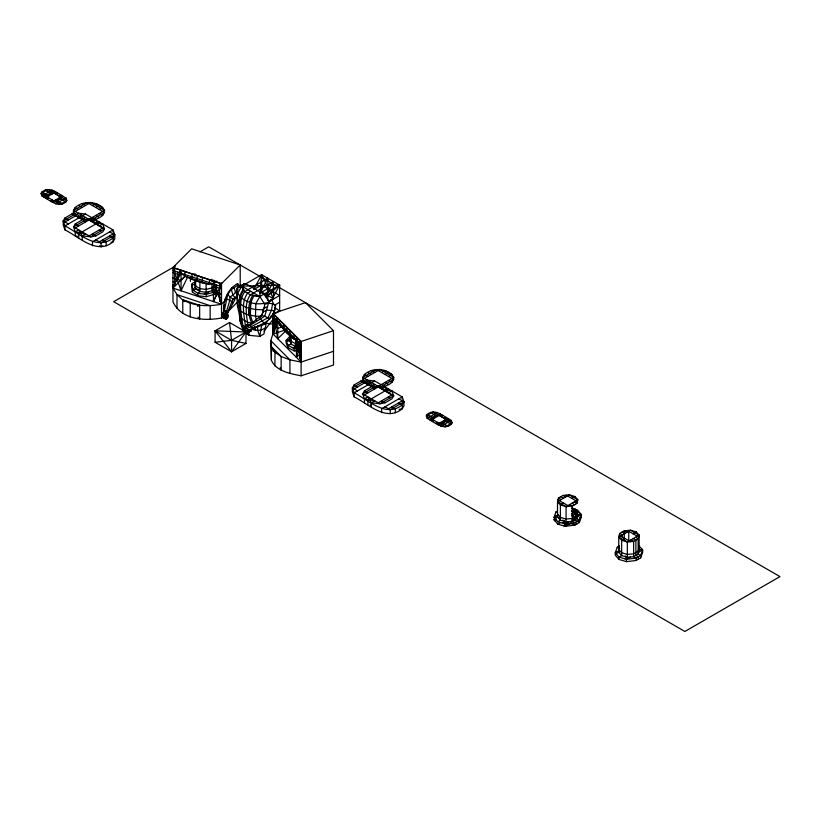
<?xml version="1.0" encoding="UTF-8"?>
<svg xmlns="http://www.w3.org/2000/svg" width="821" height="821" viewBox="0 0 821 821"><rect width="100%" height="100%" fill="white"/><g stroke="black" fill="none" stroke-linecap="round" stroke-linejoin="round"><path stroke-width="1.23" d="M240.42 321.268C240.594 310.666 236.13 298.875 243.19 289.433L241.774 286.129L261.601 274.686L279.643 285.103L279.643 311.036L275.445 313.458M240.871 322.078C241.076 311.446 236.458 299.449 243.981 290.162L243.19 289.433M256.552 320.611L255.454 316.229L255.854 303.483L259.816 296.545L261.601 274.686L273.537 298.741L261.601 291.855L259.682 292.953M226.001 317.173L225.518 318.928L227.407 318.086L225.508 319.01L223.138 317.953L222.06 315.028L223.661 311.734C222.789 300.66 227.674 289.115 237.577 283.543L240.286 287.032M265.963 296.874L279.643 285.103L241.774 286.129L237.813 293.066C243.539 303.596 258.984 305.997 269.36 301.974L263.91 294.175L245.879 283.758L240.43 285.277L237.156 288.109C238.295 298.505 235.576 309.784 242.041 319.092L247.655 322.335L251.667 322.981C247.788 314.258 247.532 303.472 252.827 295.273L259.816 296.545L279.643 285.103L271.71 300.055M254.089 295.724C248.784 303.873 248.999 314.73 253.34 323.248M250.826 302.313L250.313 315.182M239.835 295.971L239.229 308.778M261.694 324.695L259.816 336.374L249.174 335.337L246.372 333.716L245.818 329.118M225.929 317.378L227.561 317.665L225.559 318.825L227.294 318.404L225.672 318.117L225.508 319.01L226.114 316.865L224.359 316.167L223.661 314.002L226.719 299.142L227.694 294.831L232.24 287.319M239.681 302.785L240.358 296.72M296.966 340.438C289.7 337.544 284.897 330.699 279.817 325.034L279.817 320.395L272.859 313.437L272.859 332.372L273.814 332.433L273.916 331.592L273.916 314.484M223.805 310.523L224.554 304.478M275.569 305.566L274.214 312.432L275.569 305.566L272.593 303.76L268.488 303.175L265.275 304.15M268.488 303.175L264.742 316.218L250.179 325.342L245.715 326.727L244.309 327.682L244.607 329.088L246.392 331.386L249.481 332.177L252.642 328.605L264.783 324.192L267.595 320.713M263.007 310.728L262.546 313.653L260.185 317.07M257.507 326.081L257.773 330.463L259.816 336.374L263.91 334.003L266.62 321.699M272.593 303.76L271.515 309.989L268.046 317.676L251.123 326.83L244.607 329.088L244.053 327.22L246.926 324.911L247.398 325.424L245.653 325.68L244.309 327.682L245.13 328.4L244.607 329.088L245.346 328.338M172.862 286.519L174.514 286.17L174.688 285.298L174.688 268.19M264.444 306.233L261.837 315.295L249.871 324.593L245.397 326.255M226.186 316.095L226.822 313.786L228.002 315.869M224.913 314.854L227.786 312.739L226.545 311.128L224.841 310.718L223.64 310.964L222.768 314.392L223.692 317.019L225.826 317.943L226.935 313.478L228.115 315.551L227.294 318.404L225.601 318.445L227.561 317.665L225.754 318.168C230.65 317.655 223.445 316.249 227.674 317.347L225.991 317.337M226.822 313.786L226.227 316.003L226.935 313.478L226.442 315.377L228.074 315.664L225.58 314.812L223.138 317.953L223.917 317.419M276.851 317.429L276.851 322.499L275.712 326.676L273.916 328.605L272.89 327.579M557.51 501.672L558.506 498.039L563.011 495.443L569.312 494.858L574.987 496.531L577.881 499.815L576.886 503.447L572.381 506.054L566.08 506.629L560.404 504.956L557.51 501.672L569.312 494.858L577.881 499.815L566.08 506.629L557.51 501.672L557.51 516.932L560.404 520.216L566.08 521.889L572.381 521.314L576.886 518.708L577.881 515.075L576.434 513.433M557.51 514.09L560.404 517.374L566.08 519.046L572.381 518.472L576.886 515.865L577.881 512.232L574.987 508.948L571.58 507.942M635.495 537.283L638.143 538.812L633.638 541.419L627.336 541.993L621.651 540.321L618.757 537.047L619.763 533.404L624.268 530.807L630.569 530.222L636.244 531.895L639.138 535.179L639.138 550.439L638.143 554.072L633.638 556.679L627.336 557.254L621.651 555.581L618.757 552.297L618.757 537.047L630.569 530.222L639.138 535.179L638.143 538.812L638.143 554.072L640.637 555.519L640.637 557.88L636.131 560.486L626.464 561.646L619.024 559.46L615.237 555.17L615.237 552.8L617.259 547.227L619.516 545.924M619.26 547.638L618.757 549.454L621.651 552.738L627.336 554.411L633.638 553.836L638.143 551.23L639.138 547.597M333.49 351.285L301.112 362.071L273.085 334.044L273.085 313.437L305.453 302.651L333.49 330.678L333.49 365.017L301.112 375.813C290.306 373.617 276.626 371.513 271.392 360.388L270.786 340.684L277.755 318.117L277.755 338.714L285.852 330.863M300.045 353.913L296.443 357.402L301.112 341.474L333.49 330.678M243.16 285.657L243.775 283.594M263.161 309.753L263.603 308.316L267.379 306.941M237.166 295.806L232.887 299.203L227.766 311.959L222.06 315.028L223.22 315.243M224.359 316.167L223.692 317.019M225.323 315.531L229.839 300.219L230.013 296.925L227.284 294.144M226.329 315.685L226.555 315.059M226.483 315.264L228.074 315.664L227.253 313.56M577.132 523.819L574.638 522.372L572.381 523.675L566.08 524.25L557.777 521.735L553.99 517.435L556.002 511.863L557.51 510.99M580.509 515.927L581.401 516.932L579.39 522.515L574.874 525.122L565.207 526.282L557.777 524.096L553.99 519.806L555.601 515.342M569.23 521.602L565.207 523.921L574.874 522.751L579.39 520.155L581.401 514.572L577.615 510.282L573.068 508.938M640.637 557.88L642.658 552.297L642.658 549.937L638.871 545.647M179.778 269.883L179.778 274.963L177.798 279.612L174.688 282.301L172.923 281.716M213.532 280.125L213.429 301.574L221.516 283.666L240.204 264.978L191.652 248.794L172.964 267.482L172.964 301.82C181.39 319.821 204.367 321.196 221.516 318.004L223.22 316.301M250.467 329.334L251.39 330.134L250.887 331.222L248.27 330.165L245.715 326.727L246.208 325.639L250.374 325.024M246.3 327.979L245.715 326.727M247.183 331.345L248.024 332.064L249.964 330.422L250.887 331.222M221.516 318.004L221.516 283.666L172.964 267.482L181.051 290.778L187.65 276.913M213.429 301.574L217.822 292.327M226.586 312.986L227.786 312.739L234.621 300.322L234.211 299.634L237.043 297.592L235.011 297.756L232.979 295.16L231.348 289.608L237.577 285.328L237.577 283.543M254.233 288.571L261.601 274.686L261.601 291.855M260.452 292.153L267.81 278.268L244.75 291.578C236.653 303.483 242.718 317.932 243.427 330.996M248.096 326.153C246.639 315.787 243.765 304.098 250.364 294.821L273.434 281.511L265.501 296.463L273.434 291.886M41.892 191.991L41.05 193.479L41.922 195.952C49.014 199.513 57.973 208.637 65.967 201.925L66.829 200.437L65.947 197.964C58.866 194.382 49.896 185.269 41.892 191.991L43.616 192.986M78.18 213.183L85.517 214.045L113.031 229.931L114.786 234.878L114.786 238.849L113.072 241.826C97.063 255.259 79.144 237.012 64.982 229.88L63.227 224.933L63.227 220.962L64.91 217.996L71.796 214.024L73.859 213.634M364.462 402.783L364.462 398.811L367.829 396.861L371.338 402.783L379.907 403.788L385.07 402.793L391.945 398.821L393.659 395.845L376.47 385.921L384.998 386.948L402.198 396.882L403.953 401.828L403.953 405.8L402.228 408.776C386.229 422.199 368.311 403.953 354.149 396.82L352.394 391.874L352.394 387.902L354.077 384.946L360.953 380.975L363.015 380.575M427.156 414.431L426.315 415.908L427.187 418.382C434.278 421.943 443.237 431.066 451.232 424.354L452.094 422.866L451.211 420.393C444.13 416.811 435.161 407.698 427.156 414.431L434.032 418.402M262.556 312.237L266.897 310.133L274.471 310.656C270.704 323.967 256.47 325.188 246.392 331.386L244.248 328.574L244.884 327.938M48.788 195.962L47.074 194.967L46.212 196.455L47.084 198.928L48.767 197.953M75.193 207.477L73.48 210.453L73.346 212.516L75.234 215.4C83.054 222.06 94.836 222.019 102.676 215.441L104.4 212.465L104.534 210.402L102.646 207.518C94.826 200.858 83.044 200.899 75.193 207.477L78.642 209.458M84.214 219.566L82.151 219.966L75.265 223.938L73.551 226.914L75.306 231.861L75.306 235.832L77.348 236.232M102.717 223.979L99.341 225.919L95.831 220.007L92.465 221.947L102.717 223.979L104.503 228.905L102.779 231.881L95.903 235.853L90.741 236.848L82.182 235.832L78.672 229.911L75.306 231.861L85.548 233.882L82.182 235.832L82.182 239.804M113.072 233.882L114.786 234.878L113.072 237.854C97.063 251.288 79.144 233.041 64.982 225.908L63.227 220.962L75.234 214.024M364.432 374.458L362.708 377.444L362.574 379.497L364.462 382.381C372.282 389.041 384.064 389 391.915 382.422L393.628 379.446L393.762 377.383L391.874 374.499C384.054 367.839 372.272 367.88 364.432 374.458L367.87 376.449M374.407 386.311L371.308 386.907L364.432 390.878L362.708 393.864L364.462 398.811L374.715 400.833L371.338 402.783L371.338 406.754L370.168 404.774M402.228 400.833L403.953 401.828L402.228 404.804C386.229 418.228 368.311 399.981 354.149 392.849L352.394 387.902L364.391 380.975M450.801 424.108L446.09 421.368L446.952 419.88L446.06 417.417L444.377 418.392M231.563 351.778L245.982 332.002L229.521 322.499L215.092 330.822L215.092 342.275L231.563 351.778L245.982 343.445L245.982 332.002L215.092 330.822L231.563 351.778L231.563 340.335L229.521 322.499M268.939 302.467L271.228 299.449L273.947 304.365M248.024 332.064L248.558 331.376L249.481 332.177L248.445 331.633M263.91 331.14L272.777 319.81M271.987 315.233L269.011 318.969L269.811 318.815L264.742 316.218L261.037 315.449M289.864 336.292L286.149 340.53L286.149 342.891L287.884 347.601L294.092 350.834L299.018 350.988M223.989 317.193L223.404 317.85L222.47 315.223L223.302 315.028M184.858 276.195L172.964 288.089L176.997 294.626L184.458 301.625M185.3 276.236L181.051 280.484L172.964 277.785M193.479 282.486L191.888 284.087L192.432 292.143L198.025 295.724L206.184 296.73L214.999 294.154L216.59 292.563L216.59 285.051M195.275 286.94L192.432 289.772L192.432 292.143M193.756 290.624L195.614 288.766L195.614 280.956M190.256 303.165L190.174 316.978M204.255 294.123L206.112 292.266L211.941 290.767L213.532 289.177L216.59 290.193L214.999 291.794L206.184 294.359L198.025 293.354L192.432 289.772L191.888 284.087L194.946 285.103L195.614 288.766L199.883 291.496L206.112 292.266L206.112 283.214M213.532 286.334L211.941 287.925L206.112 289.423L199.883 288.653L195.614 285.924L194.946 282.26M209.027 291.517L206.184 294.359L206.184 296.73M213.429 291.27L215.974 288.725M220.223 284.477L221.916 282.773M225.765 300.024L221.516 304.273C208.575 306.531 194.413 306.582 182.775 299.706L182.775 313.355M225.765 313.755L237.659 301.861M246.936 325.024L245.356 325.916L246.926 324.911M238.028 289.7L232.979 295.16L230.013 296.925L234.621 300.322M249.728 330.955L252.642 328.605L252.334 327.856M244.309 327.682L244.36 326.984M250.569 330.76L251.39 330.134M41.922 195.952L52.195 190.02M43.646 196.937L53.909 191.016M44.508 197.44L54.771 191.509M45.371 197.933L55.654 192.011M55.664 193.972L57.357 192.997L50.512 192.976L45.76 190.256M52.216 199.934L50.522 200.909L57.367 200.929L60.805 198.949L61.667 197.461L60.795 194.988L59.112 195.962M52.226 201.894L62.509 195.973M53.098 202.397L63.371 196.476M55.684 203.895L65.947 197.964M78.642 213.429L75.234 215.4L82.182 219.371M92.363 205.507L95.77 203.546L102.646 207.518L99.238 209.478M78.693 217.37L82.079 215.42M95.8 207.497L99.187 205.537M80.027 217.216L64.982 225.908L64.982 229.88M85.517 214.045L82.151 215.995L80.427 214.999M82.11 219.371L85.517 217.401M86.441 219.474L73.551 226.914L90.741 236.848L104.503 228.905L87.303 218.971L95.831 220.007M75.234 227.93L89.017 219.966L104.503 228.905M99.279 221.988L78.744 233.852L78.744 237.823M88.986 235.873L102.748 227.93M99.341 241.805L113.103 233.862L109.665 231.881M95.872 239.845L101.065 242.8L114.786 234.878M99.341 245.777L101.065 246.772L102.769 245.787M175.571 265.953L113.667 301.697L684.878 631.482L779.95 576.599L208.739 246.813L199.893 251.914M250.795 291.332L247.562 293.2C240.676 302.887 244.114 315.018 245.428 325.804M253.668 289.639L261.601 285.061L279.643 295.478L268.734 301.769M260.873 292.656L267.81 288.643M265.901 296.545L267.81 295.437M268.641 301.44L273.434 298.68L273.434 281.511M274.85 305.032L279.643 302.261M271.248 315.88L273.352 314.669M245.982 332.002L231.563 340.335L215.092 342.275M367.87 380.421L364.462 382.381L371.338 386.352L374.745 384.392M381.591 372.498L384.998 370.528L391.874 374.499L388.466 376.47M354.108 388.938L367.87 380.954L371.308 382.935L374.674 380.995L380.872 384.567M367.921 384.361L371.308 382.401M385.028 374.479L388.415 372.529M369.183 384.166L354.149 392.849L354.149 396.82M374.745 386.907L362.708 393.864L379.907 403.788L393.659 395.845L391.874 390.919L381.621 388.897L384.998 386.948L388.507 392.869L391.874 390.919M364.391 394.87L378.214 386.927M388.436 388.938L367.9 400.792L367.9 404.763M378.153 402.813L391.904 394.87M388.466 408.776L402.259 400.812L398.821 398.821M385.028 406.785L390.221 409.751L403.953 401.828M427.187 418.382L437.46 412.45M429.773 419.87L440.035 413.938M430.645 420.373L440.898 414.441M434.032 420.383L432.349 421.358L431.477 418.895M440.928 416.401L442.622 415.426L435.756 415.416L432.318 417.407L431.477 418.884L445.228 426.828L452.094 422.866L451.232 422.363M437.48 422.374L435.787 423.338L442.652 423.349L447.363 426.089M437.511 424.334L447.763 418.402M438.373 424.837L448.635 418.905M439.225 425.329L449.498 419.398M440.949 426.325L451.211 420.393M563.617 503.099L560.404 504.956L560.404 520.216L557.777 521.735M571.775 498.388L574.987 496.531M553.99 517.435L558.003 515.116M554.883 518.451L557.51 516.932L560.722 518.79M553.99 519.806L555.991 518.646M574.987 508.948L571.775 510.806L577.389 514.049M554.883 520.822L556.628 519.806M574.987 511.791L571.775 513.648L573.92 514.89M575.87 511.288L577.615 510.282M557.777 524.096L560.404 522.587M571.775 516.019L573.602 514.962L571.457 513.73M563.452 523.408L566.08 521.889L566.08 506.629M580.509 513.556L571.98 518.482L577.132 521.458M571.806 520.114L581.401 514.572M563.452 525.768L566.08 524.25L562.867 522.392M565.207 526.282L571.057 522.915L574.874 525.122M579.4 518.092L581.401 516.932M624.873 538.463L621.651 540.321L621.651 555.581L619.024 557.1L619.024 559.46M633.032 533.753L636.244 531.895M618.757 537.047L627.336 541.993L639.138 535.179M616.13 553.816L618.757 552.297L619.26 550.481L615.237 552.8L619.024 557.1L626.464 559.286L636.131 558.116L640.637 555.519L642.658 549.937L638.646 552.256M624.709 558.773L627.336 557.254L627.336 541.993M639.138 550.439L641.765 548.921M630.487 556.966L626.464 559.286L626.464 561.646M265.635 327.897L261.14 330.042L257.773 330.463L251.903 329.365M197.553 306.336L199.667 305.33L199.667 318.979L197.974 317.05M227.335 318.291L225.529 318.835L227.448 317.973L225.857 317.573M222.768 314.392L223.661 314.002M225.631 318.589L227.52 317.778M264.762 307.485L264.444 303.862L259.816 296.545L241.774 286.129L237.156 288.109L236.622 293.528L237.351 299.06L240.656 304.324L246.269 307.567L255.393 309.476L263.777 309.845M225.529 318.835L227.407 318.086M282.383 326.871L277.755 328.41L273.085 323.741M273.085 334.044L284.641 330.186M290.09 339.217L286.149 340.53L287.884 345.241L287.884 347.601M286.56 341.639L289.772 340.571L291.291 342.08M275.004 352.086L274.871 365.868M292.625 347.704L297.951 346.76M298.752 346.329L296.443 347.098L301.112 351.778M298.023 347.15L294.092 348.463L287.884 345.241L291.106 344.173L295.837 346.636L295.837 340.058M296.053 350.177L294.092 350.834L294.092 348.463L299.018 348.627M225.826 317.943L227.633 317.46M223.64 310.964L226.545 311.128L227.786 312.739L226.668 311.498M110.999 242.226L113.072 241.826L113.072 237.854L109.624 235.873M399.129 409.371L402.228 408.776L402.228 404.804L398.79 402.813M261.54 316.147L255.454 316.229L246.269 314.361L240.656 311.118L237.413 305.812L237.115 297.212M214.62 284.394C202.294 284.364 189.938 279.581 179.778 272.777M53.909 200.919L59.964 204.398L66.829 200.437L47.916 189.518L41.05 193.479L54.812 201.422M88.986 219.987L87.303 218.971M297.951 343.917L295.837 343.783L291.106 341.32L289.772 337.718M216.929 281.326L213.429 280.967L221.516 304.273L172.964 288.089L181.051 270.181L181.051 290.778M247.675 331.551L249.235 331.715M366.115 379.979L374.674 380.995M265.08 323.135L273.444 324.162M259.816 296.545L250.364 294.821L244.75 291.578L241.774 286.129M245.982 343.445L231.563 340.335L215.092 330.822M226.524 315.151L228.115 315.551M172.862 267.574L201.648 277.159M199.072 276.308L221.526 283.799M172.862 270.478L221.526 286.693M172.923 272.675L179.778 274.963M214.62 281.49L214.62 286.57L221.475 288.859M221.516 293.969L211.941 290.767L211.941 284.199M172.923 278.062L177.798 279.612L177.798 272.12M221.475 294.246L216.59 292.543L214.62 286.57M195.614 288.766L198.764 289.813M221.475 297.9L219.7 297.305L216.59 292.543M172.923 284.702L174.688 285.298M219.7 283.194L219.7 300.301L221.475 300.886M172.923 285.636L174.514 286.17M219.7 300.301L219.874 301.286L221.475 301.82M182.775 299.706L199.667 305.33M192.75 274.193L197.194 275.682L197.194 281.11M245.972 330.832L246.577 331.089M451.252 422.363L439.194 415.416M42.323 192.247L47.074 194.967M432.339 419.377L426.315 415.908L433.18 411.947L434.042 412.44M446.952 419.88L434.052 412.429M393.659 395.845L376.47 385.921M82.038 203.526L85.487 205.507M99.238 213.45L102.676 215.441M371.277 370.507L374.715 372.498M388.466 380.441L391.915 382.422M78.621 205.496L82.059 207.487M95.821 215.43L99.259 217.411M367.849 372.488L371.287 374.468M385.049 382.412L388.487 384.402M60.826 196.948L53.088 192.483M45.329 190.01L47.054 191.006M50.512 192.976L52.226 193.972M59.091 197.953L65.967 201.925M430.594 412.44L437.48 416.411M444.377 420.373L446.09 421.368M449.518 423.359L451.232 424.354M92.393 217.401L95.831 219.392M381.621 384.392L385.07 386.373M55.654 199.934L62.529 203.906M440.928 422.363L442.652 423.349M446.07 425.35L447.794 426.345M566.162 495.155L577.389 501.631M627.418 530.52L638.646 536.996M563.011 495.443L565.659 496.972M574.238 501.918L576.886 503.447M626.916 532.336L624.268 530.807L624.268 539.489M71.796 214.024L75.234 216.015L64.951 221.988M83.865 220.962L85.589 221.947M99.341 229.89L101.065 230.886M360.953 380.975L364.391 382.955M373.032 387.902L374.745 388.897M388.507 396.841L390.221 397.836M560.753 496.736L563.411 498.265M571.98 503.222L574.638 504.751M622.01 532.1L624.658 533.629M633.237 538.586L635.885 540.115L635.885 555.376L638.389 556.823L638.389 559.183M561.154 499.568L558.506 498.039L558.506 500.523M569.733 504.525L572.381 506.054L572.381 521.314L574.874 522.751M619.763 533.404L622.41 534.933M630.98 539.89L633.638 541.419L633.638 556.679L636.131 558.116L636.131 560.486M558.003 499.856L569.23 506.341M619.26 535.22L630.487 541.706M571.457 508.517L577.881 512.232L571.98 515.639L574.638 517.168M75.265 223.938L78.703 225.919M92.465 233.862L95.903 235.853M364.432 390.878L367.87 392.869M381.621 400.812L385.07 402.793M68.359 219.987L64.91 217.996L64.91 219.987M102.748 239.845L106.186 241.826L106.186 245.797M354.077 384.946L357.515 386.927M391.904 406.785L395.353 408.776L395.353 412.747M571.457 511.36L577.881 515.075M574.238 514.336L576.886 515.865M576.065 516.122L577.389 516.891M63.227 220.962L68.359 223.959M352.394 387.902L357.515 390.899M244.637 326.542L242.77 325.465L239.732 320.046L239.332 313.478M574.238 517.179L579.39 520.155M576.886 521.078L579.39 522.515M246.218 332.464L248.024 333.511L247.757 331.284M556.002 511.863L557.675 512.817M617.259 547.227L619.763 548.664M562.867 520.032L566.08 521.889M625.192 556.012L627.336 557.254M274.85 307.536L279.643 311.036M246.208 325.639L247.039 326.358M219.874 301.286L221.526 302.744M285.821 326.389L281.757 322.325L300.958 341.526L300.958 360.47L299.901 357.587L299.901 340.479M272.859 316.331L300.958 344.43M272.89 318.538L276.851 322.499M296.966 337.534L296.966 342.614L300.927 346.575M294.329 345.118L295.837 346.636M272.89 323.936L275.712 326.676L275.712 319.184M300.927 351.963L298.105 349.069L296.966 342.614M300.927 355.616L299.901 354.59L298.105 349.069L298.105 341.577M272.89 330.576L273.916 331.592M299.901 357.587L300.927 358.603M272.89 331.51L273.814 332.433M300.004 358.613L300.927 359.536M289.926 373.473L289.926 359.824L270.786 340.684L271.392 346.739L281.141 356.499L289.926 359.824L301.112 362.071L296.443 336.805L296.443 357.402M284.333 324.9L286.909 327.476L286.909 332.905M259.2 317.173L264.783 324.192M263.562 322.663L264.218 323.484M236.633 293.6L235.391 292.03L234.159 287.76M252.652 328.585L249.902 324.644M271.392 360.388L271.392 346.739L274.871 352.137L281.141 356.499L281.141 370.148L280.166 367.808M276.851 320.323L279.817 325.034L293.99 339.206L293.99 334.568M271.392 346.739L273.342 351.419M249.871 324.593L250.179 325.342M253.381 327.528L254.243 329.796M237.577 285.328L238.47 287.73M239.732 320.046L243.201 330.873M254.489 326.655L255.649 330.063M232.548 303.442L232.261 302.005L229.839 300.219L226.719 299.142L224.708 299.398L224.995 300.845M277.755 338.714L273.085 313.437L301.112 341.474L301.112 375.813M241.405 323.71L241.774 325.958L241.774 323.587M245.653 325.68L245.725 326.235M248.65 330.914L249.174 335.337M243.878 326.963L244.412 331.417M227.766 311.959L227.786 312.739M248.948 308.132L248.979 314.915M628.742 531.279L628.742 541.213M622.01 534.584L622.01 537.067M402.198 398.862L402.198 396.882L381.662 408.735L381.662 412.706M390.221 409.751L390.221 413.722M291.106 336.353L291.106 344.173L289.772 340.571L289.772 335.235M289.895 330.473L289.895 335.892M283.912 324.49L283.912 329.919M267.81 278.268L267.81 300.455M240.204 264.978L240.204 285.585M214.999 291.794L214.999 294.154M211.941 279.232L211.941 281.716M210.155 319.328L210.155 305.679L176.997 294.626L176.997 308.275M209.468 279.776L209.468 284.425L184.92 276.236L184.92 271.597M202.377 277.416L202.377 282.835M199.883 281.203L199.883 291.496L198.025 293.354L198.025 295.724M194.946 273.567L194.946 276.051M194.946 279.776L194.946 285.103M192.022 273.957L192.022 279.386M190.4 278.001L190.4 281.439M113.031 231.922L113.031 229.931L92.496 241.795L92.496 245.766M101.065 242.8L101.065 246.772M87.2 202.53L73.48 210.453L90.679 220.387L104.4 212.465L87.2 202.53M90.772 202.459L73.346 212.516L87.108 220.459L104.534 210.402L90.772 202.459M376.429 369.512L362.708 377.444L379.907 387.368L393.628 379.446L376.429 369.512M380 369.44L362.574 379.497L376.336 387.44L393.762 377.383L380 369.44"/></g></svg>
